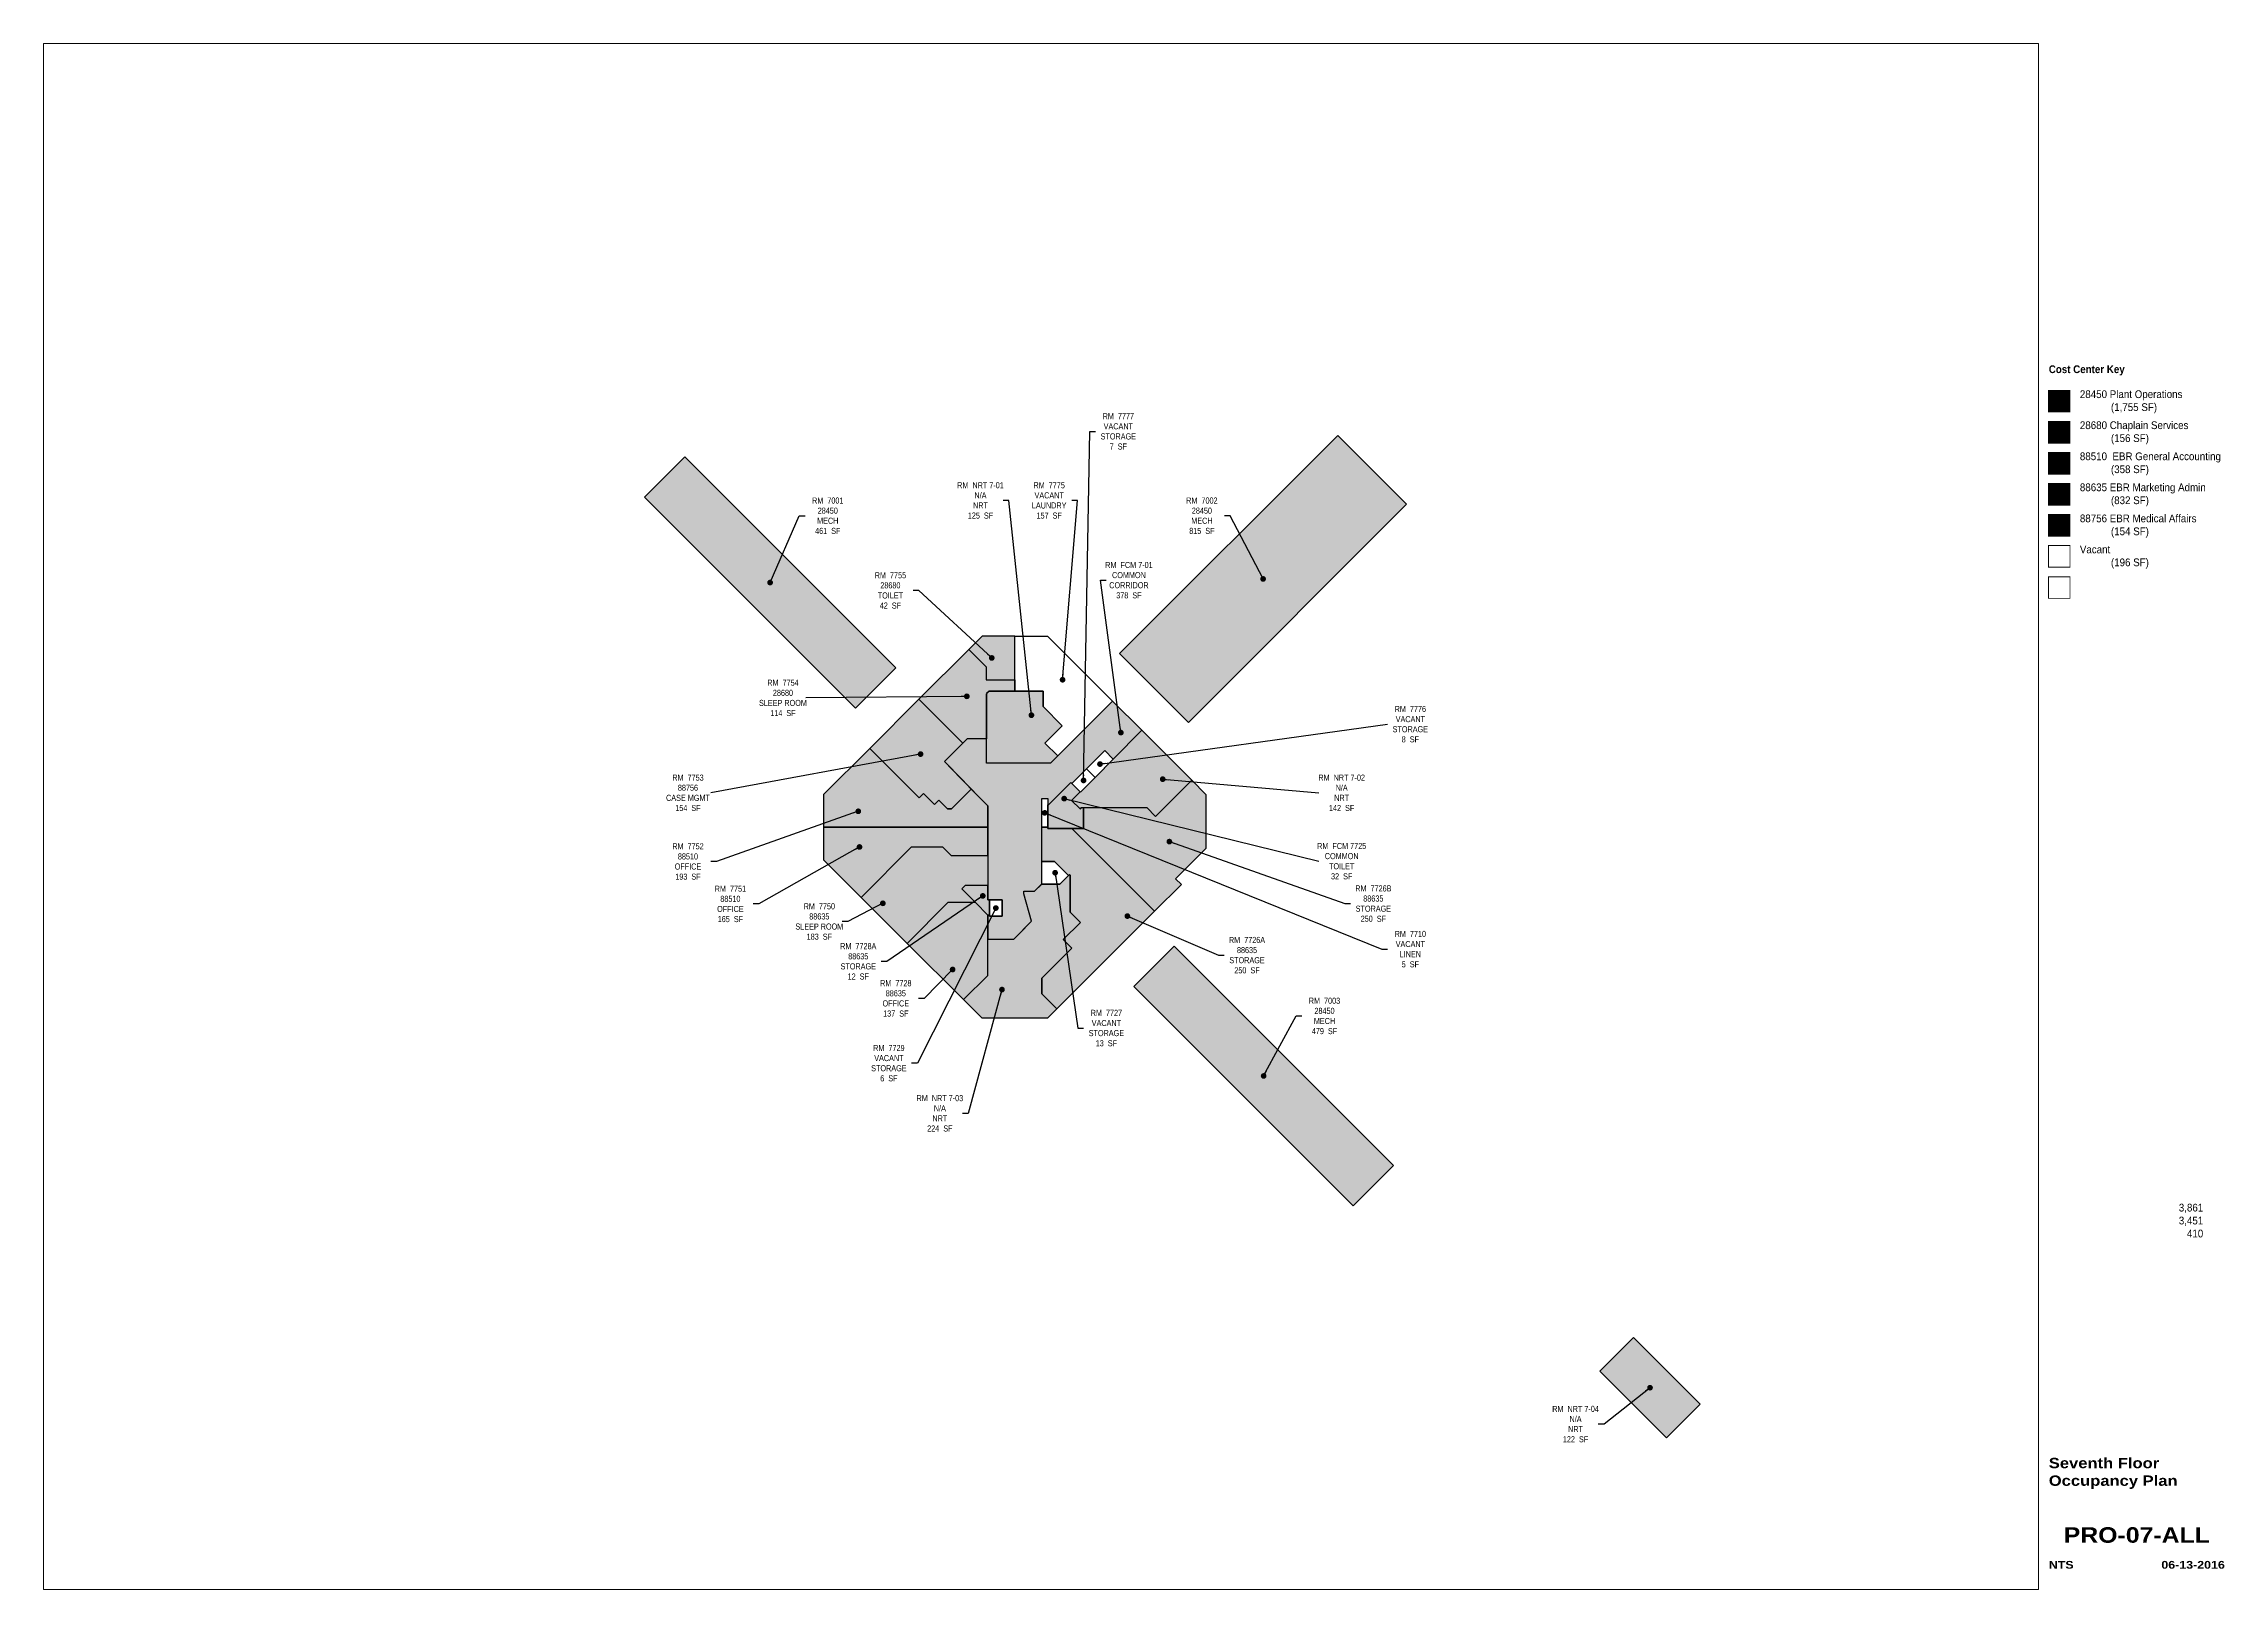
# Paper-space layout 'ALL' of a CAD drawing. Header units: inches. Extents: x 1.5 to 41, y 1 to 29.
# The model-space entities are those that its viewports show. They can reach past a viewport. Long polylines and large blocks are cut down to what shows.
import ezdxf
from ezdxf.enums import TextEntityAlignment as Align

# ---------------------------------------------------------------- set-up
doc = ezdxf.new("R2010")
doc.units = ezdxf.units.IN
doc.header["$LTSCALE"] = 0.5
doc.header["$MEASUREMENT"] = 0
doc.layers.get('DEFPOINTS').update_dxf_attribs({"color": 31})
for name, color, linetype in [('0-LABEL', 3, 'Continuous'), ('1-NRT', 200, 'Continuous'), ('1-NRT-PTN', 253, 'Continuous'), ('2-BCM', 140, 'Continuous'), ('3-FCM', 190, 'Continuous'), ('3-FCM-PTN', 9, 'Continuous'), ('4-OCC', 6, 'Continuous'), ('4-OCC-PTN', 95, 'Continuous'), ('4-VACANT', 60, 'Continuous'), ('T-5', 5, 'Continuous'), ('T-8', 8, 'Continuous')]:
    doc.layers.add(name, color=color, linetype=linetype)
doc.styles.add('Arial90', font='arial.ttf', dxfattribs={"width": 0.9})
doc.styles.add('ArialBlack', font='')
doc.styles.add('ArialBold90', font='arialbd.ttf', dxfattribs={"width": 0.9})
doc.styles.add('ArialN', font='ARIALN.TTF')
doc.styles.get('ArialBlack').set_extended_font_data('Arial Black')
doc.dimstyles.new('AB-120', dxfattribs={"dimscale": 120, "dimtxt": 0.125, "dimasz": 0.09375, "dimexe": 0.0625, "dimexo": 0.125, "dimgap": 0.375, "dimtad": 0, "dimtih": 1, "dimtoh": 1, "dimdec": 4, "dimrnd": 0.0625, "dimzin": 0, "dimdsep": 46, "dimlunit": 4, "dimtxsty": 'ArialN', "dimblk": 'ARCHTICK', "dimcen": 0.09375, "dimclrd": 256, "dimclre": 256, "dimclrt": 256, "dimadec": 0, "dimazin": 0, "dimtfac": 1, "dimtdec": 4, "dimtofl": 0, "dimtmove": 2, "dimatfit": 3, "dimldrblk": 'DOT', "dimfxl": 0, "dimfrac": 2, "dimtolj": 1, "dimtzin": 0, "dimlwd": -1, "dimlwe": -1, "dimarcsym": 0})

# ---------------------------------------------------------------- blocks, each defined once
blk = doc.blocks.new('sheettext_30x42')
at = {"style": 'Arial90', "width": 0.9}
for tag, p in [('GROSS', (2.797, 6.611)), ('USEABLE', (2.797, 6.376))]:
    blk.add_attdef(tag, text='', height=0.141, dxfattribs=at).set_placement(p, align=Align.RIGHT)
blk.add_attdef('FLOOR', text='', height=0.188, dxfattribs=at).set_placement((0, 3.227), align=Align.TOP_LEFT)
at = {"color": 8, "style": 'ArialBlack'}
for tag, p, height in [('TITLE_1', (0, 2.195), 0.188), ('TITLE_2', (0, 1.876), 0.188), ('SCALE', (0, 0.375), 0.141)]:
    blk.add_attdef(tag, p, '', height=height, dxfattribs=at)
blk.add_attdef('DWG#', text='', height=0.281, dxfattribs=at).set_placement((1.594, 1.126), align=Align.TOP_CENTER)
blk.add_attdef('DATE', text='', height=0.141, dxfattribs=at).set_placement((3.188, 0.375), align=Align.RIGHT)
blk = doc.blocks.new('_ArchTick')
at = {"const_width": 0.15}
blk.add_lwpolyline([(-0.5, -0.5), (0.5, 0.5)], dxfattribs=at)
blk = doc.blocks.new('_Dot')
at = {"lineweight": -2}
blk.add_line((-0.5, 0), (-1, 0), dxfattribs=at)
at = {"const_width": 0.5}
blk.add_lwpolyline([(-0.25, 0, 1), (0.25, 0, 1)], format="xyb", close=True, dxfattribs=at)

msp = doc.modelspace()

# ---------------------------------------------------------------- hatches: boundary and pattern name
at = {"layer": '1-NRT-PTN'}
for points in [[(-1917.6, 1825.1), (-1923, 1819.7), (-1923, 1682.7), (-1796.6, 1682.7), (-1782.2, 1697.1), (-1807.7, 1722.5), (-1773.4, 1756.8), (-1811.1, 1794.5), (-1811.1, 1825.1)], [(-1616.1, 1747.6), (-1672.3, 1690.4), (-1672.3, 1690.4), (-1706.2, 1656.4), (-1737.2, 1625.5), (-1737.7, 1626), (-1754.7, 1609), (-1737.7, 1592.1), (-1735.1, 1594.7), (-1606, 1594.7), (-1588.8, 1577.4), (-1517.3, 1648.9)], [(-1757.5, 1387.9), (-1757.5, 1460.9), (-1759.1, 1462.4), (-1762.8, 1458.7), (-1777.8, 1443.7), (-1814.1, 1443.7), (-1828.4, 1429.4), (-1849, 1429.4), (-1849, 1424.1), (-1833.9, 1370), (-1859.4, 1344.5), (-1869.3, 1334.6), (-1920.4, 1334.6), (-1920.4, 1263.1), (-1968.5, 1215), (-1931.7, 1178.2), (-1802.4, 1178.2), (-1784, 1196.6), (-1813.7, 1226.3), (-1813.7, 1257.4), (-1754.3, 1316.8), (-1771.3, 1333.8), (-1737.3, 1367.7)], [(-643.8, 547.1), (-710.6, 480.3), (-578.7, 348.4), (-511.9, 415.2)]]:
    msp.add_hatch(color=256, dxfattribs=at).paths.add_polyline_path(points)
at = {"layer": '3-FCM-PTN'}
for points in [[(-1892, 1380.2), (-1917.2, 1380.2), (-1917.2, 1382.4), (-1920.4, 1382.4), (-1920.4, 1334.6), (-1869.3, 1334.6), (-1833.9, 1370), (-1849, 1424.1), (-1849, 1429.4), (-1828.4, 1429.4), (-1813.8, 1443.7), (-1813.8, 1612.7), (-1801.8, 1612.7), (-1801.8, 1600.1), (-1800.2, 1600.1), (-1756, 1644.3), (-1754.1, 1642.5), (-1689.2, 1707.4), (-1672.3, 1690.4), (-1616.1, 1747.6), (-1673.9, 1805.4), (-1782.2, 1697.1), (-1796.6, 1682.7), (-1923, 1682.7), (-1923, 1730.7), (-1961.2, 1730.9), (-2006.3, 1685.7), (-1973.5, 1652.4), (-1920.3, 1598.2), (-1920.3, 1590.7), (-1920.3, 1412.2), (-1892, 1412.2)], [(-1731.3, 1594.7), (-1731.3, 1553.4), (-1801.8, 1553.4), (-1801.8, 1600.1), (-1800.2, 1600.1), (-1756, 1644.3), (-1737.7, 1626), (-1754.7, 1609), (-1737.7, 1592.1), (-1736.5, 1593.2), (-1735.1, 1594.7)]]:
    msp.add_hatch(color=256, dxfattribs=at).paths.add_polyline_path(points)
at = {"layer": '4-OCC-PTN'}
for color, points in [(55, [(-1092.4, 2194.5), (-1228.6, 2330.6), (-1659.9, 1899.3), (-1523.8, 1763.2)]), (55, [(-2519.6, 2288.2), (-2599.2, 2208.7), (-2182, 1791.5), (-2102.4, 1871)]), (132, [(-2056.7, 1808.9), (-1958.1, 1907.5), (-1923.7, 1872.9), (-1923.7, 1847.3), (-1867, 1847.3), (-1867, 1825.1), (-1917.6, 1825.1), (-1923, 1820.6), (-1923, 1730.7), (-1961.2, 1730.9), (-1969.9, 1722.1)]), (132, [(-1867, 1847.3), (-1867, 1934), (-1931.7, 1934), (-1958.1, 1907.5), (-1923.7, 1872.9), (-1923.7, 1847.3)]), (193, [(-2153.8, 1711.8), (-2245.3, 1620.4), (-2245.2, 1597.8), (-2245.2, 1556.1), (-1920.3, 1556.1), (-1920.3, 1598.2), (-1953, 1631.5), (-1992.4, 1592.1), (-1999.8, 1592.1), (-2017, 1609.6), (-2025.7, 1600.9), (-2047.4, 1622.6), (-2055.9, 1614)]), (131, [(-1590.9, 1389.7), (-1537.8, 1442.7), (-1549.2, 1454), (-1489.1, 1514.1), (-1489.1, 1620.7), (-1517.3, 1648.9), (-1588.8, 1577.4), (-1606, 1594.7), (-1731.3, 1594.7), (-1731.3, 1553.4), (-1754.6, 1553.4)]), (193, [(-1920.3, 1556.1), (-2245.2, 1556.1), (-2245.3, 1491.8), (-2170.8, 1417.3), (-2071, 1517.1), (-2034.8, 1517.1), (-2010.3, 1517.1), (-1993, 1499.8), (-1920.3, 1499.8)]), (131, [(-1754.6, 1553.4), (-1801.8, 1553.4), (-1801.8, 1556.1), (-1813.8, 1556.1), (-1813.8, 1488.3), (-1788.9, 1488.3), (-1761, 1460.5), (-1759.1, 1462.4), (-1757.5, 1460.9), (-1757.5, 1387.9), (-1737.3, 1367.7), (-1771.3, 1333.8), (-1754.3, 1316.8), (-1813.7, 1257.4), (-1813.7, 1226.3), (-1784, 1196.6), (-1590.9, 1389.7)]), (131, [(-1920.3, 1499.8), (-1993, 1499.8), (-2010.3, 1517.1), (-2034.8, 1517.1), (-2071, 1517.1), (-2170.8, 1417.3), (-2079.8, 1326.3), (-1999.2, 1406.9), (-1944.9, 1406.9), (-1972, 1434.1), (-1965.3, 1440.8), (-1920.3, 1440.8)]), (131, [(-1920.3, 1440.8), (-1965.3, 1440.8), (-1972, 1434.1), (-1944.9, 1406.9), (-1920.4, 1382.4), (-1917.2, 1382.4), (-1917.2, 1412.2), (-1920.3, 1412.2)]), (131, [(-1999.2, 1406.9), (-2079.8, 1326.3), (-1968.5, 1215), (-1920.4, 1263.1), (-1920.4, 1382.4), (-1944.9, 1406.9)]), (55, [(-1552.1, 1320.6), (-1631.6, 1241.1), (-1198.2, 807.6), (-1118.6, 887.2)])]:
    msp.add_hatch(color=color, dxfattribs=at).paths.add_polyline_path(points)
h = msp.add_hatch(color=22, dxfattribs=at)
h.dxf.hatch_style = 1
h.paths.add_polyline_path([(-1992.4, 1592.1), (-1953, 1631.5), (-1971.4, 1650.3), (-2006.3, 1685.7), (-1969.9, 1722.1), (-2056.7, 1808.9), (-2153.8, 1711.8), (-2055.9, 1614), (-2047.4, 1622.6), (-2025.7, 1600.9), (-2017, 1609.6), (-1999.8, 1592.1)])

# ---------------------------------------------------------------- linework, layer by layer
at = {"layer": '0-LABEL'}
msp.add_lwpolyline([(-1920.3, 1499.8), (-1920.3, 1440.8), (-1965.3, 1440.8), (-1972, 1434.1), (-1944.9, 1406.9), (-1999.2, 1406.9), (-2079.8, 1326.3), (-2170.8, 1417.3), (-2071, 1517.1), (-2010.3, 1517.1), (-1993, 1499.8)], close=True, dxfattribs=at)
at = {"layer": '1-NRT'}
for points in [[(-1923, 1819.7), (-1917.6, 1825.1), (-1811.1, 1825.1), (-1811.1, 1794.5), (-1773.4, 1756.8), (-1807.7, 1722.5), (-1782.2, 1697.1), (-1796.6, 1682.7), (-1923, 1682.7), (-1923, 1819.7)], [(-1706.2, 1656.4), (-1706.2, 1656.4), (-1737.2, 1625.5), (-1737.7, 1626), (-1754.7, 1609), (-1737.7, 1592.1), (-1735.1, 1594.7), (-1606, 1594.7), (-1588.8, 1577.4), (-1517.3, 1648.9), (-1616.1, 1747.6), (-1672.3, 1690.4), (-1672.3, 1690.4), (-1706.2, 1656.4)], [(-1833.9, 1370), (-1849, 1424.1), (-1849, 1429.4), (-1828.4, 1429.4), (-1814.1, 1443.7), (-1777.8, 1443.7), (-1762.8, 1458.7), (-1759.1, 1462.4), (-1757.5, 1460.9), (-1757.5, 1387.9), (-1737.3, 1367.7), (-1771.3, 1333.8), (-1754.3, 1316.8), (-1813.7, 1257.4), (-1813.7, 1226.3), (-1784, 1196.6), (-1802.4, 1178.2), (-1931.7, 1178.2), (-1968.5, 1215), (-1920.4, 1263.1), (-1920.4, 1334.6), (-1920.4, 1334.6), (-1920.4, 1334.6), (-1869.3, 1334.6), (-1859.4, 1344.5), (-1833.9, 1370)]]:
    msp.add_lwpolyline(points, dxfattribs=at)
msp.add_lwpolyline([(-511.9, 415.2), (-578.7, 348.4), (-710.6, 480.3), (-643.8, 547.1)], close=True, dxfattribs=at)
at = {"layer": '2-BCM'}
for points in [[(-1228.6, 2330.6), (-1659.9, 1899.3), (-1523.8, 1763.2), (-1092.4, 2194.5)], [(-2182, 1791.5), (-2102.4, 1871), (-2519.6, 2288.2), (-2599.2, 2208.7)], [(-1198.2, 807.6), (-1118.6, 887.2), (-1552.1, 1320.6), (-1631.6, 1241.1)]]:
    msp.add_lwpolyline(points, close=True, dxfattribs=at)
at = {"layer": '3-FCM'}
for points in [[(-1892, 1380.2), (-1917.2, 1380.2), (-1917.2, 1382.4), (-1920.4, 1382.4), (-1920.4, 1334.6), (-1869.3, 1334.6), (-1833.9, 1370), (-1849, 1424.1), (-1849, 1429.4), (-1828.4, 1429.4), (-1813.8, 1443.7), (-1813.8, 1612.7), (-1801.8, 1612.7), (-1801.8, 1600.1), (-1800.2, 1600.1), (-1756, 1644.3), (-1754.1, 1642.5), (-1689.2, 1707.4), (-1672.3, 1690.4), (-1616.1, 1747.6), (-1673.9, 1805.4), (-1782.2, 1697.1), (-1796.6, 1682.7), (-1923, 1682.7), (-1923, 1730.7), (-1961.2, 1730.9), (-2006.3, 1685.7), (-1973.5, 1652.4), (-1920.3, 1598.2), (-1920.3, 1590.7), (-1920.3, 1412.2), (-1892, 1412.2)], [(-1731.3, 1594.7), (-1731.3, 1553.4), (-1801.8, 1553.4), (-1801.8, 1600.1), (-1800.2, 1600.1), (-1800.2, 1600.1), (-1756, 1644.3), (-1737.7, 1626), (-1754.7, 1609), (-1737.7, 1592.1), (-1736.5, 1593.2), (-1735.1, 1594.7)]]:
    msp.add_lwpolyline(points, close=True, dxfattribs=at)
at = {"layer": '4-OCC'}
for points in [[(-2056.7, 1808.9), (-1958.1, 1907.5), (-1923.7, 1872.9), (-1923.7, 1847.3), (-1867, 1847.3), (-1867, 1825.1), (-1917.6, 1825.1), (-1923, 1820.6), (-1923, 1730.7), (-1961.2, 1730.9), (-1969.9, 1722.1)], [(-1867, 1847.3), (-1867, 1934), (-1931.7, 1934), (-1958.1, 1907.5), (-1923.7, 1872.9), (-1923.7, 1847.3)], [(-1992.4, 1592.1), (-1953, 1631.5), (-1971.4, 1650.3), (-1971.4, 1650.3), (-2006.3, 1685.7), (-1969.9, 1722.1), (-2056.7, 1808.9), (-2153.8, 1711.8), (-2055.9, 1614), (-2047.4, 1622.6), (-2025.7, 1600.9), (-2017, 1609.6), (-1999.8, 1592.1)], [(-1754.6, 1553.4), (-1731.3, 1553.4), (-1731.3, 1594.7), (-1731.3, 1594.7), (-1606, 1594.7), (-1588.8, 1577.4), (-1588.8, 1577.4), (-1588.8, 1577.4), (-1517.3, 1648.9), (-1489.1, 1620.7), (-1489.1, 1514.1), (-1549.2, 1454), (-1537.8, 1442.7), (-1590.9, 1389.7), (-1754.6, 1553.4)], [(-1813.8, 1556.1), (-1801.8, 1556.1), (-1801.8, 1553.4), (-1754.6, 1553.4), (-1590.9, 1389.7), (-1784, 1196.6), (-1813.7, 1226.3), (-1813.7, 1257.4), (-1754.3, 1316.8), (-1771.3, 1333.8), (-1737.3, 1367.7), (-1757.5, 1387.9), (-1757.5, 1460.9), (-1759.1, 1462.4), (-1761, 1460.5), (-1788.9, 1488.3), (-1813.8, 1488.3)], [(-1920.3, 1440.8), (-1965.3, 1440.8), (-1972, 1434.1), (-1944.9, 1406.9), (-1920.4, 1382.4), (-1917.2, 1382.4), (-1917.2, 1412.2), (-1920.3, 1412.2)]]:
    msp.add_lwpolyline(points, close=True, dxfattribs=at)
for points in [[(-2153.8, 1711.8), (-2245.3, 1620.4), (-2245.2, 1597.8), (-2245.2, 1556.1), (-1920.3, 1556.1), (-1920.3, 1598.2), (-1953, 1631.5), (-1992.4, 1592.1), (-1999.8, 1592.1), (-2017, 1609.6), (-2025.7, 1600.9), (-2047.4, 1622.6), (-2055.9, 1614), (-2153.8, 1711.8), (-2245.3, 1620.4)], [(-1920.3, 1556.1), (-2245.2, 1556.1), (-2245.3, 1491.8), (-2170.8, 1417.3), (-2071, 1517.1), (-2034.8, 1517.1), (-2010.3, 1517.1), (-1993, 1499.8), (-1920.3, 1499.8), (-1920.3, 1556.1)], [(-1999.2, 1406.9), (-2079.8, 1326.3), (-1968.5, 1215), (-1920.4, 1263.1), (-1920.4, 1382.4), (-1944.9, 1406.9), (-1999.2, 1406.9)]]:
    msp.add_lwpolyline(points, dxfattribs=at)
at = {"layer": '4-VACANT'}
for points in [[(-1782.2, 1697.1), (-1807.7, 1722.5), (-1773.4, 1756.8), (-1811.1, 1794.5), (-1811.1, 1794.5), (-1811.1, 1825.1), (-1867, 1825.1), (-1867, 1934), (-1825, 1934), (-1802.4, 1934), (-1673.9, 1805.4), (-1782.2, 1697.1)], [(-1725.1, 1671.5), (-1708.1, 1654.5), (-1672.3, 1690.4), (-1689.2, 1707.4), (-1725.1, 1671.5)], [(-1725.1, 1671.5), (-1708.1, 1654.5), (-1672.3, 1690.4), (-1689.2, 1707.4), (-1725.1, 1671.5)], [(-1725.1, 1671.5), (-1708.1, 1654.5), (-1672.3, 1690.4), (-1689.2, 1707.4), (-1725.1, 1671.5)], [(-1813.8, 1612.7), (-1801.8, 1612.7), (-1801.8, 1600.1), (-1801.8, 1597.5), (-1801.8, 1556.1), (-1813.8, 1556.1), (-1813.8, 1612.7)], [(-1813.8, 1488.3), (-1788.9, 1488.3), (-1761, 1460.5), (-1777.8, 1443.7), (-1813.8, 1443.7), (-1813.8, 1488.3)], [(-1892, 1412.2), (-1917.2, 1412.2), (-1917.2, 1380.2), (-1892, 1380.2), (-1892, 1412.2)]]:
    msp.add_lwpolyline(points, dxfattribs=at)
msp.add_lwpolyline([(-1754.1, 1642.5), (-1741.2, 1629.5), (-1737.7, 1626), (-1737.2, 1625.5), (-1708.1, 1654.5), (-1725.1, 1671.5)], close=True, dxfattribs=at)

# ---------------------------------------------------------------- texts
at = {"layer": '0-LABEL', "char_height": 12, "attachment_point": 5, "style": 'ArialN'}
for s, insert in [('RM  7777\\PVACANT\\PSTORAGE\\P7  SF', (-1662.4, 2338.7)), ('RM  7001\\P28450\\PMECH\\P461  SF', (-2236.8, 2171.9)), ('RM  NRT 7-01\\PN/A\\PNRT\\P125  SF', (-1934.9, 2202.2)), ('RM  7775\\PVACANT\\PLAUNDRY\\P157  SF', (-1799.1, 2202.2)), ('RM  7002\\P28450\\PMECH\\P815  SF', (-1497.2, 2171.9)), ('RM  FCM 7-01\\PCOMMON\\PCORRIDOR\\P378  SF', (-1641.4, 2044.5)), ('RM  7755\\P28680\\PTOILET\\P42  SF', (-2113, 2024.2)), ('RM  7754\\P28680\\PSLEEP ROOM\\P114  SF', (-2325.4, 1811.7)), ('RM  7776\\PVACANT\\PSTORAGE\\P8  SF', (-1085.1, 1759.7)), ('RM  7753\\P88756\\PCASE MGMT\\P154  SF', (-2513.2, 1624)), ('RM  NRT 7-02\\PN/A\\PNRT\\P142  SF', (-1220.9, 1624)), ('RM  7752\\P88510\\POFFICE\\P193  SF', (-2513.2, 1488.2)), ('RM  FCM 7725\\PCOMMON\\PTOILET\\P32  SF', (-1220.8, 1488.8)), ('RM  7751\\P88510\\POFFICE\\P165  SF', (-2429.3, 1404.3)), ('RM  7726B\\P88635\\PSTORAGE\\P250  SF', (-1158.2, 1404.9)), ('RM  7750\\P88635\\PSLEEP ROOM\\P183  SF', (-2253.5, 1369.5)), ('RM  7726A\\P88635\\PSTORAGE\\P250  SF', (-1408, 1303)), ('RM  7710\\PVACANT\\PLINEN\\P5  SF', (-1085.1, 1314.9)), ('RM  7728A\\P88635\\PSTORAGE\\P12  SF', (-2176.5, 1290.7)), ('RM  7728\\P88635\\POFFICE\\P137  SF', (-2102.3, 1217.5)), ('RM  7003\\P28450\\PMECH\\P479  SF', (-1254.8, 1182.8)), ('RM  7727\\PVACANT\\PSTORAGE\\P13  SF', (-1686, 1158.8)), ('RM  7729\\PVACANT\\PSTORAGE\\P6  SF', (-2116, 1089.4)), ('RM  NRT 7-03\\PN/A\\PNRT\\P224  SF', (-2015.2, 990.2)), ('RM  NRT 7-04\\PN/A\\PNRT\\P122  SF', (-758.5, 375.7))]:
    msp.add_mtext(s, dxfattribs=dict(at, insert=insert))

# ---------------------------------------------------------------- leaders
at = {"layer": '0-LABEL', "annotation_type": 0, "has_hookline": 1}
for points, hookline_direction, text_width in [([(-1731.1, 1648.5), (-1718.7, 2338.7), (-1707.4, 2338.7)], 0, 65.9), ([(-1834.2, 1777.5), (-1878.7, 2202.2), (-1889.9, 2202.2)], 1, 85), ([(-1772.6, 1847.6), (-1742.9, 2202.2), (-1754.1, 2202.2)], 1, 64.6), ([(-2350.8, 2039.8), (-2293.1, 2171.9), (-2281.8, 2171.9)], 0, 56), ([(-1376.2, 2046.9), (-1441, 2171.9), (-1452.2, 2171.9)], 1, 57.8), ([(-1657.4, 1743.2), (-1697.7, 2044.5), (-1686.4, 2044.5)], 0, 86.5), ([(-1912.6, 1890.7), (-2056.7, 2024.2), (-2068, 2024.2)], 1, 58), ([(-1961.9, 1814.8), (-2280.4, 1811.7)], 1, 89.3), ([(-1698.7, 1680.9), (-1130.1, 1759.7)], 0, 65.9), ([(-2053.4, 1700.5), (-2468.2, 1624)], 1, 82.3), ([(-1574.7, 1651), (-1265.9, 1624)], 0, 86.8), ([(-1769.4, 1612.5), (-1265.8, 1488.8)], 0, 91.6), ([(-2176.5, 1587.5), (-2457, 1488.2), (-2468.2, 1488.2)], 1, 57.8), ([(-1807.8, 1584.4), (-1141.3, 1314.9), (-1130.1, 1314.9)], 0, 57.9), ([(-2174.1, 1516.9), (-2373.1, 1404.3), (-2384.3, 1404.3)], 1, 56), ([(-1561.5, 1527.5), (-1214.5, 1404.9), (-1203.2, 1404.9)], 0, 67), ([(-1787.4, 1466), (-1742.2, 1158.8), (-1731, 1158.8)], 0, 65.9), ([(-1930.4, 1420.2), (-2120.3, 1290.7), (-2131.5, 1290.7)], 1, 67.7), ([(-2127.9, 1405.5), (-2197.2, 1369.5), (-2208.5, 1369.5)], 1, 89.3), ([(-1904.6, 1396.2), (-2059.7, 1089.4), (-2071, 1089.4)], 1, 65.9), ([(-1644.5, 1380.3), (-1464.3, 1303), (-1453, 1303)], 0, 67.7), ([(-1990, 1274.7), (-2046.1, 1217.5), (-2057.3, 1217.5)], 1, 57.9), ([(-1892.4, 1234.9), (-1959, 990.2), (-1970.2, 990.2)], 1, 86.9), ([(-1375.1, 1064.1), (-1311, 1182.8), (-1299.8, 1182.8)], 0, 57.9), ([(-611.3, 447.7), (-702.2, 375.7), (-713.5, 375.7)], 1, 86.9)]:
    msp.add_leader(points, dimstyle='AB-120', dxfattribs=dict(at, hookline_direction=hookline_direction, text_width=text_width))

psp = doc.layouts.new('ALL')

# ---------------------------------------------------------------- hatches: boundary and pattern name
at = {"layer": '4-OCC-PTN'}
for color, points in [(55, [(37.812, 22.336), (38.188, 22.336), (38.188, 22.711), (37.812, 22.711)]), (132, [(37.812, 21.773), (38.188, 21.773), (38.188, 22.148), (37.812, 22.148)]), (193, [(38.188, 21.586), (37.812, 21.586), (37.812, 21.211), (38.188, 21.211)]), (131, [(37.812, 20.648), (38.188, 20.648), (38.188, 21.023), (37.812, 21.023)]), (22, [(38.188, 20.461), (37.812, 20.461), (37.812, 20.086), (38.188, 20.086)])]:
    psp.add_hatch(color=color, dxfattribs=at).paths.add_polyline_path(points)

# ---------------------------------------------------------------- linework, layer by layer
at = {"layer": 'DEFPOINTS'}
psp.add_lwpolyline([(37.804, 19.344, 0.0176, 0.0176, 0), (38.196, 19.344, 0.0176, 0.0176, 0), (38.196, 18.952, 0.0176, 0.0176, 0), (37.804, 18.952, 0.0176, 0.0176, 0)], format="xyseb", close=True, dxfattribs=at)
at = {"layer": 'T-5'}
for points in [[(37.804, 22.719, 0.0176, 0.0176, 0), (38.196, 22.719, 0.0176, 0.0176, 0), (38.196, 22.327, 0.0176, 0.0176, 0), (37.804, 22.327, 0.0176, 0.0176, 0)], [(37.804, 22.157, 0.0176, 0.0176, 0), (38.196, 22.157, 0.0176, 0.0176, 0), (38.196, 21.764, 0.0176, 0.0176, 0), (37.804, 21.764, 0.0176, 0.0176, 0)], [(37.804, 21.594, 0.0176, 0.0176, 0), (38.196, 21.594, 0.0176, 0.0176, 0), (38.196, 21.202, 0.0176, 0.0176, 0), (37.804, 21.202, 0.0176, 0.0176, 0)], [(37.804, 21.032, 0.0176, 0.0176, 0), (38.196, 21.032, 0.0176, 0.0176, 0), (38.196, 20.639, 0.0176, 0.0176, 0), (37.804, 20.639, 0.0176, 0.0176, 0)], [(37.804, 20.469, 0.0176, 0.0176, 0), (38.196, 20.469, 0.0176, 0.0176, 0), (38.196, 20.077, 0.0176, 0.0176, 0), (37.804, 20.077, 0.0176, 0.0176, 0)], [(37.804, 19.907, 0.0176, 0.0176, 0), (38.196, 19.907, 0.0176, 0.0176, 0), (38.196, 19.514, 0.0176, 0.0176, 0), (37.804, 19.514, 0.0176, 0.0176, 0)]]:
    psp.add_lwpolyline(points, format="xyseb", close=True, dxfattribs=at)

# ---------------------------------------------------------------- block references
ref = psp.add_blockref('sheettext_30x42', (37.812, 1), dxfattribs=at)
ref.add_attrib('TITLE_1', 'Seventh Floor', (37.812, 3.195), dxfattribs={"layer": 'T-8', "height": 0.1875, "style": 'ArialBlack'})
ref.add_attrib('TITLE_2', 'Occupancy Plan', (37.812, 2.876), dxfattribs={"layer": 'T-8', "height": 0.1875, "style": 'ArialBlack'})
ref.add_attrib('DWG#', 'PRO-07-ALL', dxfattribs={"layer": 'T-8', "height": 0.2812, "style": 'ArialBlack'}).set_placement((39.406, 2.126), align=Align.TOP_CENTER)
ref.add_attrib('SCALE', 'NTS', (37.812, 1.375), dxfattribs={"layer": 'T-8', "height": 0.1406, "style": 'ArialBlack'})
ref.add_attrib('DATE', '06-13-2016', dxfattribs={"layer": 'T-8', "height": 0.1406, "style": 'ArialBlack'}).set_placement((41, 1.375), align=Align.RIGHT)
ref.add_attrib('COMMON', '410', dxfattribs={"layer": '0', "height": 0.1406, "style": 'Arial90', "width": 0.9}).set_placement((40.609, 7.376), align=Align.RIGHT)
ref.add_attrib('USEABLE', '3,451', dxfattribs={"layer": '0', "height": 0.1406, "style": 'Arial90', "width": 0.9}).set_placement((40.609, 7.611), align=Align.RIGHT)
ref.add_attrib('INTERIORGROSS', '3,861', dxfattribs={"layer": '0', "height": 0.1406, "style": 'Arial90', "width": 0.9}).set_placement((40.609, 7.845), align=Align.RIGHT)

# ---------------------------------------------------------------- texts
at = {"layer": 'T-5', "attachment_point": 1}
for s, insert, char_height, width, style in [('Cost Center Key', (37.812, 23.172), 0.14062, 3.1875, 'ArialBold90'), ('28450 Plant Operations \\P^I(1,755 SF)', (38.375, 22.72), 0.14062, 2.625, 'Arial90'), ('28680 Chaplain Services \\P^I(156 SF)', (38.375, 22.158), 0.14062, 2.625, 'Arial90'), ('88510  EBR General Accounting \\P^I(358 SF)', (38.375, 21.595), 0.14062, 2.625, 'Arial90'), ('88635 EBR Marketing Admin\\P^I(832 SF)', (38.375, 21.033), 0.14062, 2.625, 'Arial90'), ('88756 EBR Medical Affairs\\P^I(154 SF)', (38.375, 20.47), 0.14062, 2.625, 'Arial90'), ('Vacant \\P^I(196 SF)', (38.375, 19.908), 0.1406, 2.625, 'Arial90')]:
    psp.add_mtext(s, dxfattribs=dict(at, insert=insert, char_height=char_height, width=width, style=style))

# ---------------------------------------------------------------- viewports
at = {"layer": 'DEFPOINTS'}
psp.add_viewport(center=(19.562, 15), size=(36.125, 28), view_center_point=(-1815.246, 1577.194), view_height=3056.70945, dxfattribs=at)

doc.saveas('drawing.dxf')
